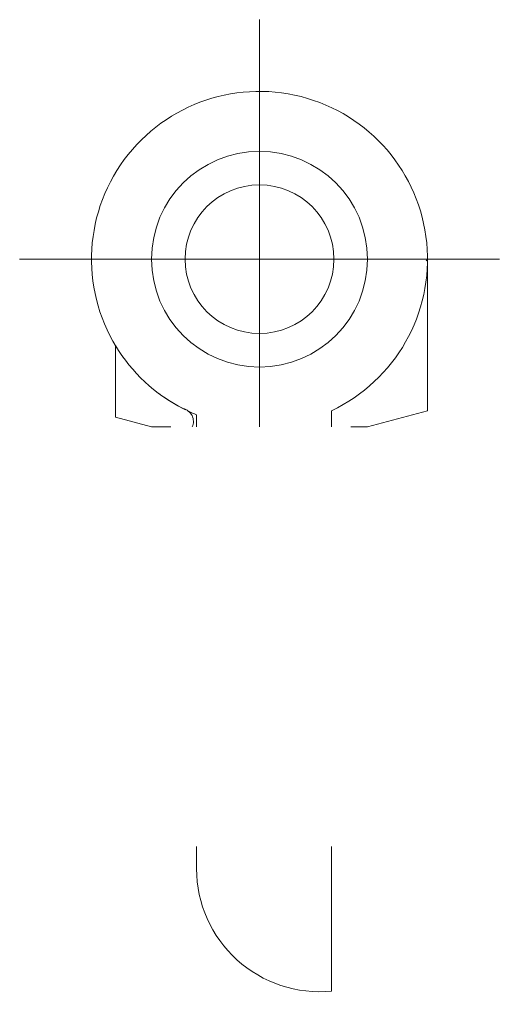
# Model space of a CAD drawing. Header units: metres. Extents: x -10 to 10, y -23.7 to 17.
import ezdxf

# ---------------------------------------------------------------- set-up
doc = ezdxf.new("R2010")
doc.units = ezdxf.units.M
doc.layers.add('A-DETL-GENF', color=92, linetype='Continuous', lineweight=18)

# ---------------------------------------------------------------- blocks, each defined once
blk = doc.blocks.new('31 Solarlux s_01 - 31Solarlux s_01-4767217-00_0 Basismaterialen')
at = {"layer": 'A-DETL-GENF'}
for p, q in [((0, 0), (0, 17)), ((10, 7), (-10, 7)), ((7, 7), (6.95, 6.926)), ((7, 0.67), (7, 7)), ((-6, 3.394), (-6, 0.402)), ((-2.62, 0.509), (-2.62, 0)), ((3, 0), (3, 0.675)), ((4.5, 0), (7, 0.67)), ((-6, 0.402), (-4.5, 0)), ((3.8, 0), (4.5, 0)), ((-4.5, 0), (-3.7, 0)), ((-2.62, -17.5), (-2.62, -18.435)), ((3, -23.542), (3, -17.5))]:
    blk.add_line(p, q, dxfattribs=at)
for centre, radius, start, end in [((0, 7), 7, 295.3769, 216.0095), ((0, 7), 4.5, 360, 180), ((0, 7), 3.1, 360, 180), ((0, 7), 4.5, 180, 360), ((0, 7), 3.1, 180, 360), ((0, 7), 7, 211.0027, 242.9225), ((0, 7), 7, 233.1336, 243.92), ((-3.31, 0.224), 0.557, 336.2752, 77.1819), ((0, 7), 7, 245.0063, 248.0214), ((2.51, -18.435), 5.13, 180, 275.4823)]:
    blk.add_arc(centre, radius, start, end, dxfattribs=at)

msp = doc.modelspace()

# ---------------------------------------------------------------- block references
msp.add_blockref('31 Solarlux s_01 - 31Solarlux s_01-4767217-00_0 Basismaterialen', (0, 0))

doc.saveas('drawing.dxf')
